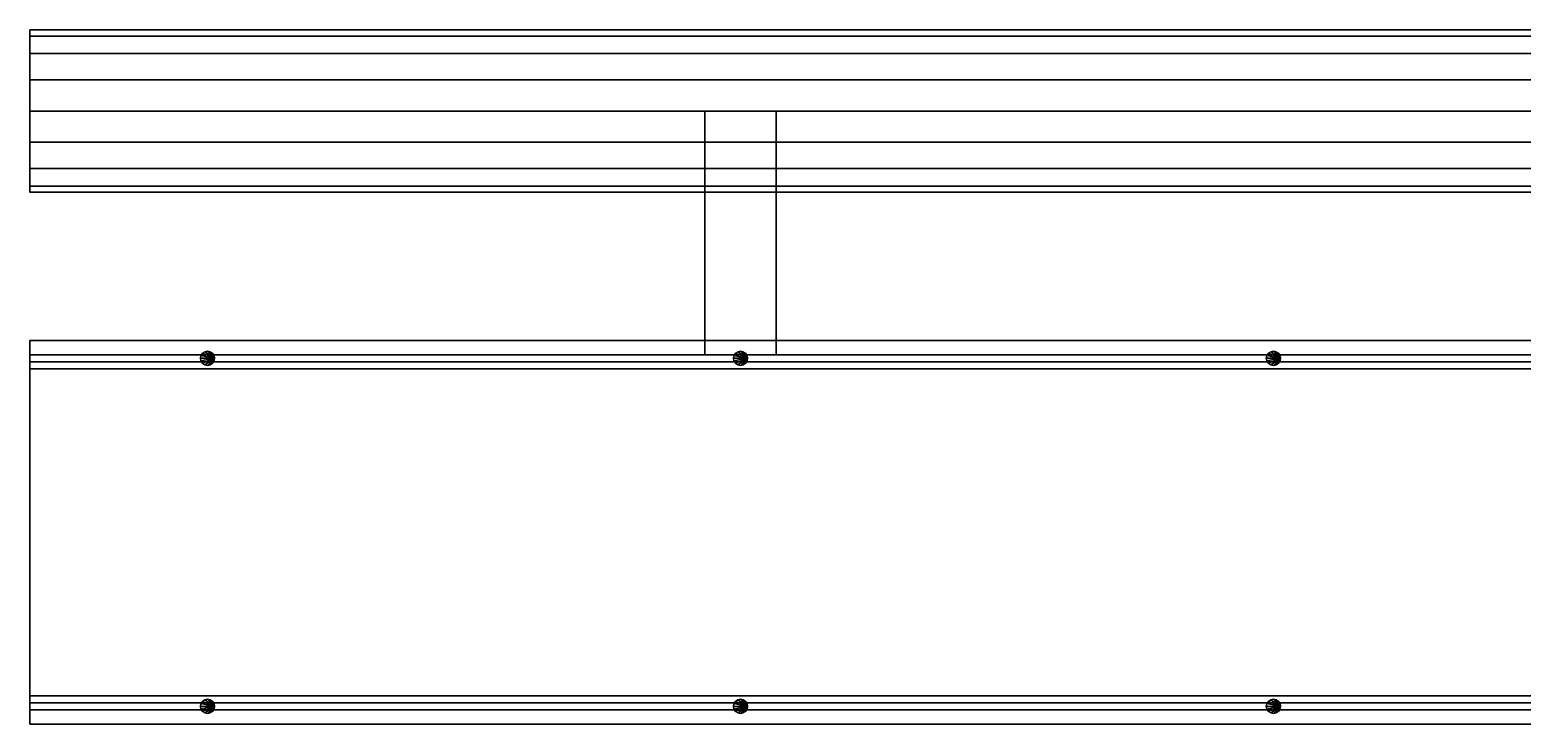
# Model space of a CAD drawing. Header units: metres. Extents: x -15 to 15, y -45.1 to 2.
# Drawn here: x -13 to -8.8, y -44.974 to -43.02 of the extents above; entities that cross this region are included whole.
import ezdxf

# ---------------------------------------------------------------- set-up
doc = ezdxf.new("R2010")
doc.units = ezdxf.units.M
for name, color, linetype in [('CELIK_KIRIS_KOLON', 9, 'CONTINUOUS'), ('KORKULUK_KAPI', 4, 'CONTINUOUS'), ('MONTAJ_BORULARI', 2, 'CONTINUOUS'), ('ZEMIN_PLATFORM', 8, 'CONTINUOUS')]:
    doc.layers.add(name, color=color, linetype=linetype)

msp = doc.modelspace()

# ---------------------------------------------------------------- linework, layer by layer
at = {"layer": 'CELIK_KIRIS_KOLON'}
for p, q in [((-10.9, -43.248, 5.5), (-11.1, -43.248, 5.5)), ((-11.1, -43.248, 5.5), (-11.1, -43.934, 5.5)), ((-10.9, -43.248, 5.7), (-11.1, -43.248, 5.7)), ((-11.1, -43.248, 5.7), (-11.1, -43.934, 5.7)), ((-11.1, -43.248, 5.5), (-11.1, -43.248, 5.7)), ((-10.9, -43.934, 5.5), (-10.9, -43.248, 5.5)), ((-10.9, -43.934, 5.7), (-10.9, -43.248, 5.7)), ((-10.9, -43.248, 5.5), (-10.9, -43.248, 5.7)), ((-11.1, -43.934, 5.5), (-10.9, -43.934, 5.5)), ((-11.1, -43.934, 5.7), (-10.9, -43.934, 5.7)), ((-11.1, -43.934, 5.5), (-11.1, -43.934, 5.7)), ((-10.9, -43.934, 5.5), (-10.9, -43.934, 5.7))]:
    msp.add_line(p, q, dxfattribs=at)
for points in [[(-11.1, -43.934, 5.5), (-10.9, -43.934, 5.5), (-10.9, -43.248, 5.5), (-11.1, -43.248, 5.5)], [(-11.1, -43.934, 5.7), (-10.9, -43.934, 5.7), (-10.9, -43.248, 5.7), (-11.1, -43.248, 5.7)], [(-11.1, -43.248, 5.5), (-10.9, -43.248, 5.5), (-10.9, -43.248, 5.7), (-11.1, -43.248, 5.7)], [(-11.1, -43.934, 5.5), (-11.1, -43.248, 5.5), (-11.1, -43.248, 5.7), (-11.1, -43.934, 5.7)], [(-10.9, -43.934, 5.5), (-10.9, -43.248, 5.5), (-10.9, -43.248, 5.7), (-10.9, -43.934, 5.7)], [(-11.1, -43.934, 5.5), (-10.9, -43.934, 5.5), (-10.9, -43.934, 5.7), (-11.1, -43.934, 5.7)]]:
    msp.add_3dface(points, dxfattribs=at)
at = {"layer": 'KORKULUK_KAPI'}
for p, q in [((-12.5141, -43.9299, 5.75), (-12.5185, -43.9363, 5.75)), ((-12.5141, -43.9299, 6.75), (-12.5185, -43.9363, 6.75)), ((-12.5077, -43.9255, 5.75), (-12.5141, -43.9299, 5.75)), ((-12.5077, -43.9255, 6.75), (-12.5141, -43.9299, 6.75)), ((-12.5, -43.924, 5.75), (-12.5077, -43.9255, 5.75)), ((-12.5, -43.924, 6.75), (-12.5077, -43.9255, 6.75)), ((-12.4923, -43.9255, 5.75), (-12.5, -43.924, 5.75)), ((-12.4923, -43.9255, 6.75), (-12.5, -43.924, 6.75)), ((-12.5, -43.924, 5.75), (-12.5, -43.924, 6.75)), ((-12.4859, -43.9299, 5.75), (-12.4923, -43.9255, 5.75)), ((-12.4859, -43.9299, 6.75), (-12.4923, -43.9255, 6.75)), ((-12.4815, -43.9363, 5.75), (-12.4859, -43.9299, 5.75)), ((-12.4815, -43.9363, 6.75), (-12.4859, -43.9299, 6.75)), ((-11.0141, -43.9299, 5.75), (-11.0185, -43.9363, 5.75)), ((-11.0141, -43.9299, 6.75), (-11.0185, -43.9363, 6.75)), ((-11.0077, -43.9255, 5.75), (-11.0141, -43.9299, 5.75)), ((-11.0077, -43.9255, 6.75), (-11.0141, -43.9299, 6.75)), ((-11, -43.924, 5.75), (-11.0077, -43.9255, 5.75)), ((-11, -43.924, 6.75), (-11.0077, -43.9255, 6.75)), ((-10.9923, -43.9255, 5.75), (-11, -43.924, 5.75)), ((-10.9923, -43.9255, 6.75), (-11, -43.924, 6.75)), ((-11, -43.924, 5.75), (-11, -43.924, 6.75)), ((-10.9859, -43.9299, 5.75), (-10.9923, -43.9255, 5.75)), ((-10.9859, -43.9299, 6.75), (-10.9923, -43.9255, 6.75)), ((-10.9815, -43.9363, 5.75), (-10.9859, -43.9299, 5.75)), ((-10.9815, -43.9363, 6.75), (-10.9859, -43.9299, 6.75)), ((-9.5141, -43.9299, 5.75), (-9.5185, -43.9363, 5.75)), ((-9.5141, -43.9299, 6.75), (-9.5185, -43.9363, 6.75)), ((-9.5077, -43.9255, 5.75), (-9.5141, -43.9299, 5.75)), ((-9.5077, -43.9255, 6.75), (-9.5141, -43.9299, 6.75)), ((-9.5, -43.924, 5.75), (-9.5077, -43.9255, 5.75)), ((-9.5, -43.924, 6.75), (-9.5077, -43.9255, 6.75)), ((-9.4923, -43.9255, 5.75), (-9.5, -43.924, 5.75)), ((-9.4923, -43.9255, 6.75), (-9.5, -43.924, 6.75)), ((-9.5, -43.924, 5.75), (-9.5, -43.924, 6.75)), ((-9.4859, -43.9299, 5.75), (-9.4923, -43.9255, 5.75)), ((-9.4859, -43.9299, 6.75), (-9.4923, -43.9255, 6.75)), ((-9.4815, -43.9363, 5.75), (-9.4859, -43.9299, 5.75)), ((-9.4815, -43.9363, 6.75), (-9.4859, -43.9299, 6.75)), ((7, -43.934, 6.73), (-13, -43.934, 6.73)), ((-13, -43.934, 6.73), (-13, -43.954, 6.73)), ((7, -43.934, 6.75), (-13, -43.934, 6.75)), ((-13, -43.934, 6.75), (-13, -43.954, 6.75)), ((-13, -43.934, 6.73), (-13, -43.934, 6.75)), ((-13, -43.954, 6.73), (7, -43.954, 6.73)), ((-13, -43.954, 6.75), (7, -43.954, 6.75)), ((-13, -43.954, 6.73), (-13, -43.954, 6.75)), ((-12.5185, -43.9363, 5.75), (-12.52, -43.944, 5.75)), ((-12.5185, -43.9363, 6.75), (-12.52, -43.944, 6.75)), ((-12.52, -43.944, 5.75), (-12.5185, -43.9517, 5.75)), ((-12.52, -43.944, 6.75), (-12.5185, -43.9517, 6.75)), ((-12.52, -43.944, 5.75), (-12.52, -43.944, 6.75)), ((-12.5185, -43.9517, 5.75), (-12.5141, -43.9581, 5.75)), ((-12.5185, -43.9517, 6.75), (-12.5141, -43.9581, 6.75)), ((-12.5141, -43.9581, 5.75), (-12.5077, -43.9625, 5.75)), ((-12.5141, -43.9581, 6.75), (-12.5077, -43.9625, 6.75)), ((-12.5077, -43.9625, 5.75), (-12.5, -43.964, 5.75)), ((-12.5077, -43.9625, 6.75), (-12.5, -43.964, 6.75)), ((-12.5, -43.964, 5.75), (-12.4923, -43.9625, 5.75)), ((-12.5, -43.964, 6.75), (-12.4923, -43.9625, 6.75)), ((-12.5, -43.964, 5.75), (-12.5, -43.964, 6.75)), ((-12.4923, -43.9625, 5.75), (-12.4859, -43.9581, 5.75)), ((-12.4923, -43.9625, 6.75), (-12.4859, -43.9581, 6.75)), ((-12.4859, -43.9581, 5.75), (-12.4815, -43.9517, 5.75)), ((-12.4859, -43.9581, 6.75), (-12.4815, -43.9517, 6.75)), ((-12.48, -43.944, 5.75), (-12.4815, -43.9363, 5.75)), ((-12.48, -43.944, 6.75), (-12.4815, -43.9363, 6.75)), ((-12.4815, -43.9517, 5.75), (-12.48, -43.944, 5.75)), ((-12.4815, -43.9517, 6.75), (-12.48, -43.944, 6.75)), ((-12.48, -43.944, 5.75), (-12.48, -43.944, 6.75)), ((-11.0185, -43.9363, 5.75), (-11.02, -43.944, 5.75)), ((-11.0185, -43.9363, 6.75), (-11.02, -43.944, 6.75)), ((-11.02, -43.944, 5.75), (-11.0185, -43.9517, 5.75)), ((-11.02, -43.944, 6.75), (-11.0185, -43.9517, 6.75)), ((-11.02, -43.944, 5.75), (-11.02, -43.944, 6.75)), ((-11.0185, -43.9517, 5.75), (-11.0141, -43.9581, 5.75)), ((-11.0185, -43.9517, 6.75), (-11.0141, -43.9581, 6.75)), ((-11.0141, -43.9581, 5.75), (-11.0077, -43.9625, 5.75)), ((-11.0141, -43.9581, 6.75), (-11.0077, -43.9625, 6.75)), ((-11.0077, -43.9625, 5.75), (-11, -43.964, 5.75)), ((-11.0077, -43.9625, 6.75), (-11, -43.964, 6.75)), ((-11, -43.964, 5.75), (-10.9923, -43.9625, 5.75)), ((-11, -43.964, 6.75), (-10.9923, -43.9625, 6.75)), ((-11, -43.964, 5.75), (-11, -43.964, 6.75)), ((-10.9923, -43.9625, 5.75), (-10.9859, -43.9581, 5.75)), ((-10.9923, -43.9625, 6.75), (-10.9859, -43.9581, 6.75)), ((-10.9859, -43.9581, 5.75), (-10.9815, -43.9517, 5.75)), ((-10.9859, -43.9581, 6.75), (-10.9815, -43.9517, 6.75)), ((-10.98, -43.944, 5.75), (-10.9815, -43.9363, 5.75)), ((-10.98, -43.944, 6.75), (-10.9815, -43.9363, 6.75)), ((-10.9815, -43.9517, 5.75), (-10.98, -43.944, 5.75)), ((-10.9815, -43.9517, 6.75), (-10.98, -43.944, 6.75)), ((-10.98, -43.944, 5.75), (-10.98, -43.944, 6.75)), ((-9.5185, -43.9363, 5.75), (-9.52, -43.944, 5.75)), ((-9.5185, -43.9363, 6.75), (-9.52, -43.944, 6.75)), ((-9.52, -43.944, 5.75), (-9.5185, -43.9517, 5.75)), ((-9.52, -43.944, 6.75), (-9.5185, -43.9517, 6.75)), ((-9.52, -43.944, 5.75), (-9.52, -43.944, 6.75)), ((-9.5185, -43.9517, 5.75), (-9.5141, -43.9581, 5.75)), ((-9.5185, -43.9517, 6.75), (-9.5141, -43.9581, 6.75)), ((-9.5141, -43.9581, 5.75), (-9.5077, -43.9625, 5.75)), ((-9.5141, -43.9581, 6.75), (-9.5077, -43.9625, 6.75)), ((-9.5077, -43.9625, 5.75), (-9.5, -43.964, 5.75)), ((-9.5077, -43.9625, 6.75), (-9.5, -43.964, 6.75)), ((-9.5, -43.964, 5.75), (-9.4923, -43.9625, 5.75)), ((-9.5, -43.964, 6.75), (-9.4923, -43.9625, 6.75)), ((-9.5, -43.964, 5.75), (-9.5, -43.964, 6.75)), ((-9.4923, -43.9625, 5.75), (-9.4859, -43.9581, 5.75)), ((-9.4923, -43.9625, 6.75), (-9.4859, -43.9581, 6.75)), ((-9.4859, -43.9581, 5.75), (-9.4815, -43.9517, 5.75)), ((-9.4859, -43.9581, 6.75), (-9.4815, -43.9517, 6.75)), ((-9.48, -43.944, 5.75), (-9.4815, -43.9363, 5.75)), ((-9.48, -43.944, 6.75), (-9.4815, -43.9363, 6.75)), ((-9.4815, -43.9517, 5.75), (-9.48, -43.944, 5.75)), ((-9.4815, -43.9517, 6.75), (-9.48, -43.944, 6.75)), ((-9.48, -43.944, 5.75), (-9.48, -43.944, 6.75)), ((7, -44.914, 6.73), (-13, -44.914, 6.73)), ((-13, -44.914, 6.73), (-13, -44.934, 6.73)), ((7, -44.914, 6.75), (-13, -44.914, 6.75)), ((-13, -44.914, 6.75), (-13, -44.934, 6.75)), ((-13, -44.914, 6.73), (-13, -44.914, 6.75)), ((-13, -44.934, 6.73), (7, -44.934, 6.73)), ((-13, -44.934, 6.75), (7, -44.934, 6.75)), ((-13, -44.934, 6.73), (-13, -44.934, 6.75)), ((-12.5185, -44.9163, 5.75), (-12.52, -44.924, 5.75)), ((-12.5185, -44.9163, 6.75), (-12.52, -44.924, 6.75)), ((-12.52, -44.924, 5.75), (-12.5185, -44.9317, 5.75)), ((-12.52, -44.924, 6.75), (-12.5185, -44.9317, 6.75)), ((-12.52, -44.924, 5.75), (-12.52, -44.924, 6.75)), ((-12.5141, -44.9099, 5.75), (-12.5185, -44.9163, 5.75)), ((-12.5141, -44.9099, 6.75), (-12.5185, -44.9163, 6.75)), ((-12.5185, -44.9317, 5.75), (-12.5141, -44.9381, 5.75)), ((-12.5185, -44.9317, 6.75), (-12.5141, -44.9381, 6.75)), ((-12.5077, -44.9055, 5.75), (-12.5141, -44.9099, 5.75)), ((-12.5077, -44.9055, 6.75), (-12.5141, -44.9099, 6.75)), ((-12.5141, -44.9381, 5.75), (-12.5077, -44.9425, 5.75)), ((-12.5141, -44.9381, 6.75), (-12.5077, -44.9425, 6.75)), ((-12.5, -44.904, 5.75), (-12.5077, -44.9055, 5.75)), ((-12.5, -44.904, 6.75), (-12.5077, -44.9055, 6.75)), ((-12.4923, -44.9055, 5.75), (-12.5, -44.904, 5.75)), ((-12.4923, -44.9055, 6.75), (-12.5, -44.904, 6.75)), ((-12.5, -44.904, 5.75), (-12.5, -44.904, 6.75)), ((-12.4859, -44.9099, 5.75), (-12.4923, -44.9055, 5.75)), ((-12.4859, -44.9099, 6.75), (-12.4923, -44.9055, 6.75)), ((-12.4923, -44.9425, 5.75), (-12.4859, -44.9381, 5.75)), ((-12.4923, -44.9425, 6.75), (-12.4859, -44.9381, 6.75)), ((-12.4815, -44.9163, 5.75), (-12.4859, -44.9099, 5.75)), ((-12.4815, -44.9163, 6.75), (-12.4859, -44.9099, 6.75)), ((-12.4859, -44.9381, 5.75), (-12.4815, -44.9317, 5.75)), ((-12.4859, -44.9381, 6.75), (-12.4815, -44.9317, 6.75)), ((-12.48, -44.924, 5.75), (-12.4815, -44.9163, 5.75)), ((-12.48, -44.924, 6.75), (-12.4815, -44.9163, 6.75)), ((-12.4815, -44.9317, 5.75), (-12.48, -44.924, 5.75)), ((-12.4815, -44.9317, 6.75), (-12.48, -44.924, 6.75)), ((-12.48, -44.924, 5.75), (-12.48, -44.924, 6.75)), ((-11.0185, -44.9163, 5.75), (-11.02, -44.924, 5.75)), ((-11.0185, -44.9163, 6.75), (-11.02, -44.924, 6.75)), ((-11.02, -44.924, 5.75), (-11.0185, -44.9317, 5.75)), ((-11.02, -44.924, 6.75), (-11.0185, -44.9317, 6.75)), ((-11.02, -44.924, 5.75), (-11.02, -44.924, 6.75)), ((-11.0141, -44.9099, 5.75), (-11.0185, -44.9163, 5.75)), ((-11.0141, -44.9099, 6.75), (-11.0185, -44.9163, 6.75)), ((-11.0185, -44.9317, 5.75), (-11.0141, -44.9381, 5.75)), ((-11.0185, -44.9317, 6.75), (-11.0141, -44.9381, 6.75)), ((-11.0077, -44.9055, 5.75), (-11.0141, -44.9099, 5.75)), ((-11.0077, -44.9055, 6.75), (-11.0141, -44.9099, 6.75)), ((-11.0141, -44.9381, 5.75), (-11.0077, -44.9425, 5.75)), ((-11.0141, -44.9381, 6.75), (-11.0077, -44.9425, 6.75)), ((-11, -44.904, 5.75), (-11.0077, -44.9055, 5.75)), ((-11, -44.904, 6.75), (-11.0077, -44.9055, 6.75)), ((-10.9923, -44.9055, 5.75), (-11, -44.904, 5.75)), ((-10.9923, -44.9055, 6.75), (-11, -44.904, 6.75)), ((-11, -44.904, 5.75), (-11, -44.904, 6.75)), ((-10.9859, -44.9099, 5.75), (-10.9923, -44.9055, 5.75)), ((-10.9859, -44.9099, 6.75), (-10.9923, -44.9055, 6.75)), ((-10.9923, -44.9425, 5.75), (-10.9859, -44.9381, 5.75)), ((-10.9923, -44.9425, 6.75), (-10.9859, -44.9381, 6.75)), ((-10.9815, -44.9163, 5.75), (-10.9859, -44.9099, 5.75)), ((-10.9815, -44.9163, 6.75), (-10.9859, -44.9099, 6.75)), ((-10.9859, -44.9381, 5.75), (-10.9815, -44.9317, 5.75)), ((-10.9859, -44.9381, 6.75), (-10.9815, -44.9317, 6.75)), ((-10.98, -44.924, 5.75), (-10.9815, -44.9163, 5.75)), ((-10.98, -44.924, 6.75), (-10.9815, -44.9163, 6.75)), ((-10.9815, -44.9317, 5.75), (-10.98, -44.924, 5.75)), ((-10.9815, -44.9317, 6.75), (-10.98, -44.924, 6.75)), ((-10.98, -44.924, 5.75), (-10.98, -44.924, 6.75)), ((-9.5185, -44.9163, 5.75), (-9.52, -44.924, 5.75)), ((-9.5185, -44.9163, 6.75), (-9.52, -44.924, 6.75)), ((-9.52, -44.924, 5.75), (-9.5185, -44.9317, 5.75)), ((-9.52, -44.924, 6.75), (-9.5185, -44.9317, 6.75)), ((-9.52, -44.924, 5.75), (-9.52, -44.924, 6.75)), ((-9.5141, -44.9099, 5.75), (-9.5185, -44.9163, 5.75)), ((-9.5141, -44.9099, 6.75), (-9.5185, -44.9163, 6.75)), ((-9.5185, -44.9317, 5.75), (-9.5141, -44.9381, 5.75)), ((-9.5185, -44.9317, 6.75), (-9.5141, -44.9381, 6.75)), ((-9.5077, -44.9055, 5.75), (-9.5141, -44.9099, 5.75)), ((-9.5077, -44.9055, 6.75), (-9.5141, -44.9099, 6.75)), ((-9.5141, -44.9381, 5.75), (-9.5077, -44.9425, 5.75)), ((-9.5141, -44.9381, 6.75), (-9.5077, -44.9425, 6.75)), ((-9.5, -44.904, 5.75), (-9.5077, -44.9055, 5.75)), ((-9.5, -44.904, 6.75), (-9.5077, -44.9055, 6.75)), ((-9.4923, -44.9055, 5.75), (-9.5, -44.904, 5.75)), ((-9.4923, -44.9055, 6.75), (-9.5, -44.904, 6.75)), ((-9.5, -44.904, 5.75), (-9.5, -44.904, 6.75)), ((-9.4859, -44.9099, 5.75), (-9.4923, -44.9055, 5.75)), ((-9.4859, -44.9099, 6.75), (-9.4923, -44.9055, 6.75)), ((-9.4923, -44.9425, 5.75), (-9.4859, -44.9381, 5.75)), ((-9.4923, -44.9425, 6.75), (-9.4859, -44.9381, 6.75)), ((-9.4815, -44.9163, 5.75), (-9.4859, -44.9099, 5.75)), ((-9.4815, -44.9163, 6.75), (-9.4859, -44.9099, 6.75)), ((-9.4859, -44.9381, 5.75), (-9.4815, -44.9317, 5.75)), ((-9.4859, -44.9381, 6.75), (-9.4815, -44.9317, 6.75)), ((-9.48, -44.924, 5.75), (-9.4815, -44.9163, 5.75)), ((-9.48, -44.924, 6.75), (-9.4815, -44.9163, 6.75)), ((-9.4815, -44.9317, 5.75), (-9.48, -44.924, 5.75)), ((-9.4815, -44.9317, 6.75), (-9.48, -44.924, 6.75)), ((-9.48, -44.924, 5.75), (-9.48, -44.924, 6.75)), ((-12.5077, -44.9425, 5.75), (-12.5, -44.944, 5.75)), ((-12.5077, -44.9425, 6.75), (-12.5, -44.944, 6.75)), ((-12.5, -44.944, 5.75), (-12.4923, -44.9425, 5.75)), ((-12.5, -44.944, 6.75), (-12.4923, -44.9425, 6.75)), ((-12.5, -44.944, 5.75), (-12.5, -44.944, 6.75)), ((-11.0077, -44.9425, 5.75), (-11, -44.944, 5.75)), ((-11.0077, -44.9425, 6.75), (-11, -44.944, 6.75)), ((-11, -44.944, 5.75), (-10.9923, -44.9425, 5.75)), ((-11, -44.944, 6.75), (-10.9923, -44.9425, 6.75)), ((-11, -44.944, 5.75), (-11, -44.944, 6.75)), ((-9.5077, -44.9425, 5.75), (-9.5, -44.944, 5.75)), ((-9.5077, -44.9425, 6.75), (-9.5, -44.944, 6.75)), ((-9.5, -44.944, 5.75), (-9.4923, -44.9425, 5.75)), ((-9.5, -44.944, 6.75), (-9.4923, -44.9425, 6.75)), ((-9.5, -44.944, 5.75), (-9.5, -44.944, 6.75))]:
    msp.add_line(p, q, dxfattribs=at)
for points in [[(-12.5141, -43.9299, 5.75), (-12.5185, -43.9363, 5.75), (-12.5185, -43.9363, 6.75), (-12.5141, -43.9299, 6.75)], [(-12.48, -43.944, 5.75), (-12.5141, -43.9299, 5.75), (-12.5185, -43.9363, 5.75)], [(-12.48, -43.944, 6.75), (-12.5141, -43.9299, 6.75), (-12.5185, -43.9363, 6.75)], [(-12.5077, -43.9255, 5.75), (-12.5141, -43.9299, 5.75), (-12.5141, -43.9299, 6.75), (-12.5077, -43.9255, 6.75)], [(-12.48, -43.944, 5.75), (-12.5077, -43.9255, 5.75), (-12.5141, -43.9299, 5.75)], [(-12.48, -43.944, 6.75), (-12.5077, -43.9255, 6.75), (-12.5141, -43.9299, 6.75)], [(-12.5, -43.924, 5.75), (-12.5077, -43.9255, 5.75), (-12.5077, -43.9255, 6.75), (-12.5, -43.924, 6.75)], [(-12.48, -43.944, 5.75), (-12.5, -43.924, 5.75), (-12.5077, -43.9255, 5.75)], [(-12.48, -43.944, 6.75), (-12.5, -43.924, 6.75), (-12.5077, -43.9255, 6.75)], [(-12.4923, -43.9255, 5.75), (-12.5, -43.924, 5.75), (-12.5, -43.924, 6.75), (-12.4923, -43.9255, 6.75)], [(-12.48, -43.944, 5.75), (-12.4923, -43.9255, 5.75), (-12.5, -43.924, 5.75)], [(-12.48, -43.944, 6.75), (-12.4923, -43.9255, 6.75), (-12.5, -43.924, 6.75)], [(-12.4859, -43.9299, 5.75), (-12.4923, -43.9255, 5.75), (-12.4923, -43.9255, 6.75), (-12.4859, -43.9299, 6.75)], [(-12.48, -43.944, 5.75), (-12.4859, -43.9299, 5.75), (-12.4923, -43.9255, 5.75)], [(-12.48, -43.944, 6.75), (-12.4859, -43.9299, 6.75), (-12.4923, -43.9255, 6.75)], [(-12.4815, -43.9363, 5.75), (-12.4859, -43.9299, 5.75), (-12.4859, -43.9299, 6.75), (-12.4815, -43.9363, 6.75)], [(-12.48, -43.944, 5.75), (-12.4815, -43.9363, 5.75), (-12.4859, -43.9299, 5.75)], [(-12.48, -43.944, 6.75), (-12.4815, -43.9363, 6.75), (-12.4859, -43.9299, 6.75)], [(-11.0141, -43.9299, 5.75), (-11.0185, -43.9363, 5.75), (-11.0185, -43.9363, 6.75), (-11.0141, -43.9299, 6.75)], [(-10.98, -43.944, 5.75), (-11.0141, -43.9299, 5.75), (-11.0185, -43.9363, 5.75)], [(-10.98, -43.944, 6.75), (-11.0141, -43.9299, 6.75), (-11.0185, -43.9363, 6.75)], [(-11.0077, -43.9255, 5.75), (-11.0141, -43.9299, 5.75), (-11.0141, -43.9299, 6.75), (-11.0077, -43.9255, 6.75)], [(-10.98, -43.944, 5.75), (-11.0077, -43.9255, 5.75), (-11.0141, -43.9299, 5.75)], [(-10.98, -43.944, 6.75), (-11.0077, -43.9255, 6.75), (-11.0141, -43.9299, 6.75)], [(-11, -43.924, 5.75), (-11.0077, -43.9255, 5.75), (-11.0077, -43.9255, 6.75), (-11, -43.924, 6.75)], [(-10.98, -43.944, 5.75), (-11, -43.924, 5.75), (-11.0077, -43.9255, 5.75)], [(-10.98, -43.944, 6.75), (-11, -43.924, 6.75), (-11.0077, -43.9255, 6.75)], [(-10.9923, -43.9255, 5.75), (-11, -43.924, 5.75), (-11, -43.924, 6.75), (-10.9923, -43.9255, 6.75)], [(-10.98, -43.944, 5.75), (-10.9923, -43.9255, 5.75), (-11, -43.924, 5.75)], [(-10.98, -43.944, 6.75), (-10.9923, -43.9255, 6.75), (-11, -43.924, 6.75)], [(-10.9859, -43.9299, 5.75), (-10.9923, -43.9255, 5.75), (-10.9923, -43.9255, 6.75), (-10.9859, -43.9299, 6.75)], [(-10.98, -43.944, 5.75), (-10.9859, -43.9299, 5.75), (-10.9923, -43.9255, 5.75)], [(-10.98, -43.944, 6.75), (-10.9859, -43.9299, 6.75), (-10.9923, -43.9255, 6.75)], [(-10.9815, -43.9363, 5.75), (-10.9859, -43.9299, 5.75), (-10.9859, -43.9299, 6.75), (-10.9815, -43.9363, 6.75)], [(-10.98, -43.944, 5.75), (-10.9815, -43.9363, 5.75), (-10.9859, -43.9299, 5.75)], [(-10.98, -43.944, 6.75), (-10.9815, -43.9363, 6.75), (-10.9859, -43.9299, 6.75)], [(-9.5141, -43.9299, 5.75), (-9.5185, -43.9363, 5.75), (-9.5185, -43.9363, 6.75), (-9.5141, -43.9299, 6.75)], [(-9.48, -43.944, 5.75), (-9.5141, -43.9299, 5.75), (-9.5185, -43.9363, 5.75)], [(-9.48, -43.944, 6.75), (-9.5141, -43.9299, 6.75), (-9.5185, -43.9363, 6.75)], [(-9.5077, -43.9255, 5.75), (-9.5141, -43.9299, 5.75), (-9.5141, -43.9299, 6.75), (-9.5077, -43.9255, 6.75)], [(-9.48, -43.944, 5.75), (-9.5077, -43.9255, 5.75), (-9.5141, -43.9299, 5.75)], [(-9.48, -43.944, 6.75), (-9.5077, -43.9255, 6.75), (-9.5141, -43.9299, 6.75)], [(-9.5, -43.924, 5.75), (-9.5077, -43.9255, 5.75), (-9.5077, -43.9255, 6.75), (-9.5, -43.924, 6.75)], [(-9.48, -43.944, 5.75), (-9.5, -43.924, 5.75), (-9.5077, -43.9255, 5.75)], [(-9.48, -43.944, 6.75), (-9.5, -43.924, 6.75), (-9.5077, -43.9255, 6.75)], [(-9.4923, -43.9255, 5.75), (-9.5, -43.924, 5.75), (-9.5, -43.924, 6.75), (-9.4923, -43.9255, 6.75)], [(-9.48, -43.944, 5.75), (-9.4923, -43.9255, 5.75), (-9.5, -43.924, 5.75)], [(-9.48, -43.944, 6.75), (-9.4923, -43.9255, 6.75), (-9.5, -43.924, 6.75)], [(-9.4859, -43.9299, 5.75), (-9.4923, -43.9255, 5.75), (-9.4923, -43.9255, 6.75), (-9.4859, -43.9299, 6.75)], [(-9.48, -43.944, 5.75), (-9.4859, -43.9299, 5.75), (-9.4923, -43.9255, 5.75)], [(-9.48, -43.944, 6.75), (-9.4859, -43.9299, 6.75), (-9.4923, -43.9255, 6.75)], [(-9.4815, -43.9363, 5.75), (-9.4859, -43.9299, 5.75), (-9.4859, -43.9299, 6.75), (-9.4815, -43.9363, 6.75)], [(-9.48, -43.944, 5.75), (-9.4815, -43.9363, 5.75), (-9.4859, -43.9299, 5.75)], [(-9.48, -43.944, 6.75), (-9.4815, -43.9363, 6.75), (-9.4859, -43.9299, 6.75)], [(-13, -43.954, 6.73), (7, -43.954, 6.73), (7, -43.934, 6.73), (-13, -43.934, 6.73)], [(-13, -43.954, 6.75), (7, -43.954, 6.75), (7, -43.934, 6.75), (-13, -43.934, 6.75)], [(-13, -43.934, 6.73), (7, -43.934, 6.73), (7, -43.934, 6.75), (-13, -43.934, 6.75)], [(-13, -43.954, 6.73), (-13, -43.934, 6.73), (-13, -43.934, 6.75), (-13, -43.954, 6.75)], [(-13, -43.954, 6.73), (7, -43.954, 6.73), (7, -43.954, 6.75), (-13, -43.954, 6.75)], [(-12.5185, -43.9363, 5.75), (-12.52, -43.944, 5.75), (-12.52, -43.944, 6.75), (-12.5185, -43.9363, 6.75)], [(-12.48, -43.944, 5.75), (-12.5185, -43.9363, 5.75), (-12.52, -43.944, 5.75)], [(-12.48, -43.944, 6.75), (-12.5185, -43.9363, 6.75), (-12.52, -43.944, 6.75)], [(-12.52, -43.944, 5.75), (-12.5185, -43.9517, 5.75), (-12.5185, -43.9517, 6.75), (-12.52, -43.944, 6.75)], [(-12.48, -43.944, 5.75), (-12.52, -43.944, 5.75), (-12.5185, -43.9517, 5.75)], [(-12.48, -43.944, 6.75), (-12.52, -43.944, 6.75), (-12.5185, -43.9517, 6.75)], [(-12.48, -43.944, 5.75), (-12.5185, -43.9517, 5.75), (-12.5141, -43.9581, 5.75)], [(-12.48, -43.944, 6.75), (-12.5185, -43.9517, 6.75), (-12.5141, -43.9581, 6.75)], [(-12.5185, -43.9517, 5.75), (-12.5141, -43.9581, 5.75), (-12.5141, -43.9581, 6.75), (-12.5185, -43.9517, 6.75)], [(-12.48, -43.944, 5.75), (-12.5141, -43.9581, 5.75), (-12.5077, -43.9625, 5.75)], [(-12.48, -43.944, 6.75), (-12.5141, -43.9581, 6.75), (-12.5077, -43.9625, 6.75)], [(-12.5141, -43.9581, 5.75), (-12.5077, -43.9625, 5.75), (-12.5077, -43.9625, 6.75), (-12.5141, -43.9581, 6.75)], [(-12.48, -43.944, 5.75), (-12.5077, -43.9625, 5.75), (-12.5, -43.964, 5.75)], [(-12.48, -43.944, 6.75), (-12.5077, -43.9625, 6.75), (-12.5, -43.964, 6.75)], [(-12.5077, -43.9625, 5.75), (-12.5, -43.964, 5.75), (-12.5, -43.964, 6.75), (-12.5077, -43.9625, 6.75)], [(-12.48, -43.944, 5.75), (-12.5, -43.964, 5.75), (-12.4923, -43.9625, 5.75)], [(-12.48, -43.944, 6.75), (-12.5, -43.964, 6.75), (-12.4923, -43.9625, 6.75)], [(-12.5, -43.964, 5.75), (-12.4923, -43.9625, 5.75), (-12.4923, -43.9625, 6.75), (-12.5, -43.964, 6.75)], [(-12.48, -43.944, 5.75), (-12.4923, -43.9625, 5.75), (-12.4859, -43.9581, 5.75)], [(-12.48, -43.944, 6.75), (-12.4923, -43.9625, 6.75), (-12.4859, -43.9581, 6.75)], [(-12.4923, -43.9625, 5.75), (-12.4859, -43.9581, 5.75), (-12.4859, -43.9581, 6.75), (-12.4923, -43.9625, 6.75)], [(-12.48, -43.944, 5.75), (-12.4859, -43.9581, 5.75), (-12.4815, -43.9517, 5.75)], [(-12.48, -43.944, 6.75), (-12.4859, -43.9581, 6.75), (-12.4815, -43.9517, 6.75)], [(-12.4859, -43.9581, 5.75), (-12.4815, -43.9517, 5.75), (-12.4815, -43.9517, 6.75), (-12.4859, -43.9581, 6.75)], [(-12.48, -43.944, 5.75), (-12.4815, -43.9363, 5.75), (-12.4815, -43.9363, 6.75), (-12.48, -43.944, 6.75)], [(-12.4815, -43.9517, 5.75), (-12.48, -43.944, 5.75), (-12.48, -43.944, 6.75), (-12.4815, -43.9517, 6.75)], [(-11.0185, -43.9363, 5.75), (-11.02, -43.944, 5.75), (-11.02, -43.944, 6.75), (-11.0185, -43.9363, 6.75)], [(-10.98, -43.944, 5.75), (-11.0185, -43.9363, 5.75), (-11.02, -43.944, 5.75)], [(-10.98, -43.944, 6.75), (-11.0185, -43.9363, 6.75), (-11.02, -43.944, 6.75)], [(-11.02, -43.944, 5.75), (-11.0185, -43.9517, 5.75), (-11.0185, -43.9517, 6.75), (-11.02, -43.944, 6.75)], [(-10.98, -43.944, 5.75), (-11.02, -43.944, 5.75), (-11.0185, -43.9517, 5.75)], [(-10.98, -43.944, 6.75), (-11.02, -43.944, 6.75), (-11.0185, -43.9517, 6.75)], [(-10.98, -43.944, 5.75), (-11.0185, -43.9517, 5.75), (-11.0141, -43.9581, 5.75)], [(-10.98, -43.944, 6.75), (-11.0185, -43.9517, 6.75), (-11.0141, -43.9581, 6.75)], [(-11.0185, -43.9517, 5.75), (-11.0141, -43.9581, 5.75), (-11.0141, -43.9581, 6.75), (-11.0185, -43.9517, 6.75)], [(-10.98, -43.944, 5.75), (-11.0141, -43.9581, 5.75), (-11.0077, -43.9625, 5.75)], [(-10.98, -43.944, 6.75), (-11.0141, -43.9581, 6.75), (-11.0077, -43.9625, 6.75)], [(-11.0141, -43.9581, 5.75), (-11.0077, -43.9625, 5.75), (-11.0077, -43.9625, 6.75), (-11.0141, -43.9581, 6.75)], [(-10.98, -43.944, 5.75), (-11.0077, -43.9625, 5.75), (-11, -43.964, 5.75)], [(-10.98, -43.944, 6.75), (-11.0077, -43.9625, 6.75), (-11, -43.964, 6.75)], [(-11.0077, -43.9625, 5.75), (-11, -43.964, 5.75), (-11, -43.964, 6.75), (-11.0077, -43.9625, 6.75)], [(-10.98, -43.944, 5.75), (-11, -43.964, 5.75), (-10.9923, -43.9625, 5.75)], [(-10.98, -43.944, 6.75), (-11, -43.964, 6.75), (-10.9923, -43.9625, 6.75)], [(-11, -43.964, 5.75), (-10.9923, -43.9625, 5.75), (-10.9923, -43.9625, 6.75), (-11, -43.964, 6.75)], [(-10.98, -43.944, 5.75), (-10.9923, -43.9625, 5.75), (-10.9859, -43.9581, 5.75)], [(-10.98, -43.944, 6.75), (-10.9923, -43.9625, 6.75), (-10.9859, -43.9581, 6.75)], [(-10.9923, -43.9625, 5.75), (-10.9859, -43.9581, 5.75), (-10.9859, -43.9581, 6.75), (-10.9923, -43.9625, 6.75)], [(-10.98, -43.944, 5.75), (-10.9859, -43.9581, 5.75), (-10.9815, -43.9517, 5.75)], [(-10.98, -43.944, 6.75), (-10.9859, -43.9581, 6.75), (-10.9815, -43.9517, 6.75)], [(-10.9859, -43.9581, 5.75), (-10.9815, -43.9517, 5.75), (-10.9815, -43.9517, 6.75), (-10.9859, -43.9581, 6.75)], [(-10.98, -43.944, 5.75), (-10.9815, -43.9363, 5.75), (-10.9815, -43.9363, 6.75), (-10.98, -43.944, 6.75)], [(-10.9815, -43.9517, 5.75), (-10.98, -43.944, 5.75), (-10.98, -43.944, 6.75), (-10.9815, -43.9517, 6.75)], [(-9.5185, -43.9363, 5.75), (-9.52, -43.944, 5.75), (-9.52, -43.944, 6.75), (-9.5185, -43.9363, 6.75)], [(-9.48, -43.944, 5.75), (-9.5185, -43.9363, 5.75), (-9.52, -43.944, 5.75)], [(-9.48, -43.944, 6.75), (-9.5185, -43.9363, 6.75), (-9.52, -43.944, 6.75)], [(-9.52, -43.944, 5.75), (-9.5185, -43.9517, 5.75), (-9.5185, -43.9517, 6.75), (-9.52, -43.944, 6.75)], [(-9.48, -43.944, 5.75), (-9.52, -43.944, 5.75), (-9.5185, -43.9517, 5.75)], [(-9.48, -43.944, 6.75), (-9.52, -43.944, 6.75), (-9.5185, -43.9517, 6.75)], [(-9.48, -43.944, 5.75), (-9.5185, -43.9517, 5.75), (-9.5141, -43.9581, 5.75)], [(-9.48, -43.944, 6.75), (-9.5185, -43.9517, 6.75), (-9.5141, -43.9581, 6.75)], [(-9.5185, -43.9517, 5.75), (-9.5141, -43.9581, 5.75), (-9.5141, -43.9581, 6.75), (-9.5185, -43.9517, 6.75)], [(-9.48, -43.944, 5.75), (-9.5141, -43.9581, 5.75), (-9.5077, -43.9625, 5.75)], [(-9.48, -43.944, 6.75), (-9.5141, -43.9581, 6.75), (-9.5077, -43.9625, 6.75)], [(-9.5141, -43.9581, 5.75), (-9.5077, -43.9625, 5.75), (-9.5077, -43.9625, 6.75), (-9.5141, -43.9581, 6.75)], [(-9.48, -43.944, 5.75), (-9.5077, -43.9625, 5.75), (-9.5, -43.964, 5.75)], [(-9.48, -43.944, 6.75), (-9.5077, -43.9625, 6.75), (-9.5, -43.964, 6.75)], [(-9.5077, -43.9625, 5.75), (-9.5, -43.964, 5.75), (-9.5, -43.964, 6.75), (-9.5077, -43.9625, 6.75)], [(-9.48, -43.944, 5.75), (-9.5, -43.964, 5.75), (-9.4923, -43.9625, 5.75)], [(-9.48, -43.944, 6.75), (-9.5, -43.964, 6.75), (-9.4923, -43.9625, 6.75)], [(-9.5, -43.964, 5.75), (-9.4923, -43.9625, 5.75), (-9.4923, -43.9625, 6.75), (-9.5, -43.964, 6.75)], [(-9.48, -43.944, 5.75), (-9.4923, -43.9625, 5.75), (-9.4859, -43.9581, 5.75)], [(-9.48, -43.944, 6.75), (-9.4923, -43.9625, 6.75), (-9.4859, -43.9581, 6.75)], [(-9.4923, -43.9625, 5.75), (-9.4859, -43.9581, 5.75), (-9.4859, -43.9581, 6.75), (-9.4923, -43.9625, 6.75)], [(-9.48, -43.944, 5.75), (-9.4859, -43.9581, 5.75), (-9.4815, -43.9517, 5.75)], [(-9.48, -43.944, 6.75), (-9.4859, -43.9581, 6.75), (-9.4815, -43.9517, 6.75)], [(-9.4859, -43.9581, 5.75), (-9.4815, -43.9517, 5.75), (-9.4815, -43.9517, 6.75), (-9.4859, -43.9581, 6.75)], [(-9.48, -43.944, 5.75), (-9.4815, -43.9363, 5.75), (-9.4815, -43.9363, 6.75), (-9.48, -43.944, 6.75)], [(-9.4815, -43.9517, 5.75), (-9.48, -43.944, 5.75), (-9.48, -43.944, 6.75), (-9.4815, -43.9517, 6.75)], [(-13, -44.934, 6.73), (7, -44.934, 6.73), (7, -44.914, 6.73), (-13, -44.914, 6.73)], [(-13, -44.934, 6.75), (7, -44.934, 6.75), (7, -44.914, 6.75), (-13, -44.914, 6.75)], [(-13, -44.914, 6.73), (7, -44.914, 6.73), (7, -44.914, 6.75), (-13, -44.914, 6.75)], [(-13, -44.934, 6.73), (-13, -44.914, 6.73), (-13, -44.914, 6.75), (-13, -44.934, 6.75)], [(-13, -44.934, 6.73), (7, -44.934, 6.73), (7, -44.934, 6.75), (-13, -44.934, 6.75)], [(-12.5185, -44.9163, 5.75), (-12.52, -44.924, 5.75), (-12.52, -44.924, 6.75), (-12.5185, -44.9163, 6.75)], [(-12.48, -44.924, 5.75), (-12.5185, -44.9163, 5.75), (-12.52, -44.924, 5.75)], [(-12.48, -44.924, 6.75), (-12.5185, -44.9163, 6.75), (-12.52, -44.924, 6.75)], [(-12.52, -44.924, 5.75), (-12.5185, -44.9317, 5.75), (-12.5185, -44.9317, 6.75), (-12.52, -44.924, 6.75)], [(-12.48, -44.924, 5.75), (-12.52, -44.924, 5.75), (-12.5185, -44.9317, 5.75)], [(-12.48, -44.924, 6.75), (-12.52, -44.924, 6.75), (-12.5185, -44.9317, 6.75)], [(-12.5141, -44.9099, 5.75), (-12.5185, -44.9163, 5.75), (-12.5185, -44.9163, 6.75), (-12.5141, -44.9099, 6.75)], [(-12.48, -44.924, 5.75), (-12.5141, -44.9099, 5.75), (-12.5185, -44.9163, 5.75)], [(-12.48, -44.924, 6.75), (-12.5141, -44.9099, 6.75), (-12.5185, -44.9163, 6.75)], [(-12.48, -44.924, 5.75), (-12.5185, -44.9317, 5.75), (-12.5141, -44.9381, 5.75)], [(-12.48, -44.924, 6.75), (-12.5185, -44.9317, 6.75), (-12.5141, -44.9381, 6.75)], [(-12.5185, -44.9317, 5.75), (-12.5141, -44.9381, 5.75), (-12.5141, -44.9381, 6.75), (-12.5185, -44.9317, 6.75)], [(-12.5077, -44.9055, 5.75), (-12.5141, -44.9099, 5.75), (-12.5141, -44.9099, 6.75), (-12.5077, -44.9055, 6.75)], [(-12.48, -44.924, 5.75), (-12.5077, -44.9055, 5.75), (-12.5141, -44.9099, 5.75)], [(-12.48, -44.924, 6.75), (-12.5077, -44.9055, 6.75), (-12.5141, -44.9099, 6.75)], [(-12.48, -44.924, 5.75), (-12.5141, -44.9381, 5.75), (-12.5077, -44.9425, 5.75)], [(-12.48, -44.924, 6.75), (-12.5141, -44.9381, 6.75), (-12.5077, -44.9425, 6.75)], [(-12.5141, -44.9381, 5.75), (-12.5077, -44.9425, 5.75), (-12.5077, -44.9425, 6.75), (-12.5141, -44.9381, 6.75)], [(-12.5, -44.904, 5.75), (-12.5077, -44.9055, 5.75), (-12.5077, -44.9055, 6.75), (-12.5, -44.904, 6.75)], [(-12.48, -44.924, 5.75), (-12.5, -44.904, 5.75), (-12.5077, -44.9055, 5.75)], [(-12.48, -44.924, 6.75), (-12.5, -44.904, 6.75), (-12.5077, -44.9055, 6.75)], [(-12.48, -44.924, 5.75), (-12.5077, -44.9425, 5.75), (-12.5, -44.944, 5.75)], [(-12.48, -44.924, 6.75), (-12.5077, -44.9425, 6.75), (-12.5, -44.944, 6.75)], [(-12.4923, -44.9055, 5.75), (-12.5, -44.904, 5.75), (-12.5, -44.904, 6.75), (-12.4923, -44.9055, 6.75)], [(-12.48, -44.924, 5.75), (-12.4923, -44.9055, 5.75), (-12.5, -44.904, 5.75)], [(-12.48, -44.924, 6.75), (-12.4923, -44.9055, 6.75), (-12.5, -44.904, 6.75)], [(-12.48, -44.924, 5.75), (-12.5, -44.944, 5.75), (-12.4923, -44.9425, 5.75)], [(-12.48, -44.924, 6.75), (-12.5, -44.944, 6.75), (-12.4923, -44.9425, 6.75)], [(-12.4859, -44.9099, 5.75), (-12.4923, -44.9055, 5.75), (-12.4923, -44.9055, 6.75), (-12.4859, -44.9099, 6.75)], [(-12.48, -44.924, 5.75), (-12.4859, -44.9099, 5.75), (-12.4923, -44.9055, 5.75)], [(-12.48, -44.924, 6.75), (-12.4859, -44.9099, 6.75), (-12.4923, -44.9055, 6.75)], [(-12.48, -44.924, 5.75), (-12.4923, -44.9425, 5.75), (-12.4859, -44.9381, 5.75)], [(-12.48, -44.924, 6.75), (-12.4923, -44.9425, 6.75), (-12.4859, -44.9381, 6.75)], [(-12.4923, -44.9425, 5.75), (-12.4859, -44.9381, 5.75), (-12.4859, -44.9381, 6.75), (-12.4923, -44.9425, 6.75)], [(-12.4815, -44.9163, 5.75), (-12.4859, -44.9099, 5.75), (-12.4859, -44.9099, 6.75), (-12.4815, -44.9163, 6.75)], [(-12.48, -44.924, 5.75), (-12.4815, -44.9163, 5.75), (-12.4859, -44.9099, 5.75)], [(-12.48, -44.924, 6.75), (-12.4815, -44.9163, 6.75), (-12.4859, -44.9099, 6.75)], [(-12.48, -44.924, 5.75), (-12.4859, -44.9381, 5.75), (-12.4815, -44.9317, 5.75)], [(-12.48, -44.924, 6.75), (-12.4859, -44.9381, 6.75), (-12.4815, -44.9317, 6.75)], [(-12.4859, -44.9381, 5.75), (-12.4815, -44.9317, 5.75), (-12.4815, -44.9317, 6.75), (-12.4859, -44.9381, 6.75)], [(-12.48, -44.924, 5.75), (-12.4815, -44.9163, 5.75), (-12.4815, -44.9163, 6.75), (-12.48, -44.924, 6.75)], [(-12.4815, -44.9317, 5.75), (-12.48, -44.924, 5.75), (-12.48, -44.924, 6.75), (-12.4815, -44.9317, 6.75)], [(-11.0185, -44.9163, 5.75), (-11.02, -44.924, 5.75), (-11.02, -44.924, 6.75), (-11.0185, -44.9163, 6.75)], [(-10.98, -44.924, 5.75), (-11.0185, -44.9163, 5.75), (-11.02, -44.924, 5.75)], [(-10.98, -44.924, 6.75), (-11.0185, -44.9163, 6.75), (-11.02, -44.924, 6.75)], [(-11.02, -44.924, 5.75), (-11.0185, -44.9317, 5.75), (-11.0185, -44.9317, 6.75), (-11.02, -44.924, 6.75)], [(-10.98, -44.924, 5.75), (-11.02, -44.924, 5.75), (-11.0185, -44.9317, 5.75)], [(-10.98, -44.924, 6.75), (-11.02, -44.924, 6.75), (-11.0185, -44.9317, 6.75)], [(-11.0141, -44.9099, 5.75), (-11.0185, -44.9163, 5.75), (-11.0185, -44.9163, 6.75), (-11.0141, -44.9099, 6.75)], [(-10.98, -44.924, 5.75), (-11.0141, -44.9099, 5.75), (-11.0185, -44.9163, 5.75)], [(-10.98, -44.924, 6.75), (-11.0141, -44.9099, 6.75), (-11.0185, -44.9163, 6.75)], [(-10.98, -44.924, 5.75), (-11.0185, -44.9317, 5.75), (-11.0141, -44.9381, 5.75)], [(-10.98, -44.924, 6.75), (-11.0185, -44.9317, 6.75), (-11.0141, -44.9381, 6.75)], [(-11.0185, -44.9317, 5.75), (-11.0141, -44.9381, 5.75), (-11.0141, -44.9381, 6.75), (-11.0185, -44.9317, 6.75)], [(-11.0077, -44.9055, 5.75), (-11.0141, -44.9099, 5.75), (-11.0141, -44.9099, 6.75), (-11.0077, -44.9055, 6.75)], [(-10.98, -44.924, 5.75), (-11.0077, -44.9055, 5.75), (-11.0141, -44.9099, 5.75)], [(-10.98, -44.924, 6.75), (-11.0077, -44.9055, 6.75), (-11.0141, -44.9099, 6.75)], [(-10.98, -44.924, 5.75), (-11.0141, -44.9381, 5.75), (-11.0077, -44.9425, 5.75)], [(-10.98, -44.924, 6.75), (-11.0141, -44.9381, 6.75), (-11.0077, -44.9425, 6.75)], [(-11.0141, -44.9381, 5.75), (-11.0077, -44.9425, 5.75), (-11.0077, -44.9425, 6.75), (-11.0141, -44.9381, 6.75)], [(-11, -44.904, 5.75), (-11.0077, -44.9055, 5.75), (-11.0077, -44.9055, 6.75), (-11, -44.904, 6.75)], [(-10.98, -44.924, 5.75), (-11, -44.904, 5.75), (-11.0077, -44.9055, 5.75)], [(-10.98, -44.924, 6.75), (-11, -44.904, 6.75), (-11.0077, -44.9055, 6.75)], [(-10.98, -44.924, 5.75), (-11.0077, -44.9425, 5.75), (-11, -44.944, 5.75)], [(-10.98, -44.924, 6.75), (-11.0077, -44.9425, 6.75), (-11, -44.944, 6.75)], [(-10.9923, -44.9055, 5.75), (-11, -44.904, 5.75), (-11, -44.904, 6.75), (-10.9923, -44.9055, 6.75)], [(-10.98, -44.924, 5.75), (-10.9923, -44.9055, 5.75), (-11, -44.904, 5.75)], [(-10.98, -44.924, 6.75), (-10.9923, -44.9055, 6.75), (-11, -44.904, 6.75)], [(-10.98, -44.924, 5.75), (-11, -44.944, 5.75), (-10.9923, -44.9425, 5.75)], [(-10.98, -44.924, 6.75), (-11, -44.944, 6.75), (-10.9923, -44.9425, 6.75)], [(-10.9859, -44.9099, 5.75), (-10.9923, -44.9055, 5.75), (-10.9923, -44.9055, 6.75), (-10.9859, -44.9099, 6.75)], [(-10.98, -44.924, 5.75), (-10.9859, -44.9099, 5.75), (-10.9923, -44.9055, 5.75)], [(-10.98, -44.924, 6.75), (-10.9859, -44.9099, 6.75), (-10.9923, -44.9055, 6.75)], [(-10.98, -44.924, 5.75), (-10.9923, -44.9425, 5.75), (-10.9859, -44.9381, 5.75)], [(-10.98, -44.924, 6.75), (-10.9923, -44.9425, 6.75), (-10.9859, -44.9381, 6.75)], [(-10.9923, -44.9425, 5.75), (-10.9859, -44.9381, 5.75), (-10.9859, -44.9381, 6.75), (-10.9923, -44.9425, 6.75)], [(-10.9815, -44.9163, 5.75), (-10.9859, -44.9099, 5.75), (-10.9859, -44.9099, 6.75), (-10.9815, -44.9163, 6.75)], [(-10.98, -44.924, 5.75), (-10.9815, -44.9163, 5.75), (-10.9859, -44.9099, 5.75)], [(-10.98, -44.924, 6.75), (-10.9815, -44.9163, 6.75), (-10.9859, -44.9099, 6.75)], [(-10.98, -44.924, 5.75), (-10.9859, -44.9381, 5.75), (-10.9815, -44.9317, 5.75)], [(-10.98, -44.924, 6.75), (-10.9859, -44.9381, 6.75), (-10.9815, -44.9317, 6.75)], [(-10.9859, -44.9381, 5.75), (-10.9815, -44.9317, 5.75), (-10.9815, -44.9317, 6.75), (-10.9859, -44.9381, 6.75)], [(-10.98, -44.924, 5.75), (-10.9815, -44.9163, 5.75), (-10.9815, -44.9163, 6.75), (-10.98, -44.924, 6.75)], [(-10.9815, -44.9317, 5.75), (-10.98, -44.924, 5.75), (-10.98, -44.924, 6.75), (-10.9815, -44.9317, 6.75)], [(-9.5185, -44.9163, 5.75), (-9.52, -44.924, 5.75), (-9.52, -44.924, 6.75), (-9.5185, -44.9163, 6.75)], [(-9.48, -44.924, 5.75), (-9.5185, -44.9163, 5.75), (-9.52, -44.924, 5.75)], [(-9.48, -44.924, 6.75), (-9.5185, -44.9163, 6.75), (-9.52, -44.924, 6.75)], [(-9.52, -44.924, 5.75), (-9.5185, -44.9317, 5.75), (-9.5185, -44.9317, 6.75), (-9.52, -44.924, 6.75)], [(-9.48, -44.924, 5.75), (-9.52, -44.924, 5.75), (-9.5185, -44.9317, 5.75)], [(-9.48, -44.924, 6.75), (-9.52, -44.924, 6.75), (-9.5185, -44.9317, 6.75)], [(-9.5141, -44.9099, 5.75), (-9.5185, -44.9163, 5.75), (-9.5185, -44.9163, 6.75), (-9.5141, -44.9099, 6.75)], [(-9.48, -44.924, 5.75), (-9.5141, -44.9099, 5.75), (-9.5185, -44.9163, 5.75)], [(-9.48, -44.924, 6.75), (-9.5141, -44.9099, 6.75), (-9.5185, -44.9163, 6.75)], [(-9.48, -44.924, 5.75), (-9.5185, -44.9317, 5.75), (-9.5141, -44.9381, 5.75)], [(-9.48, -44.924, 6.75), (-9.5185, -44.9317, 6.75), (-9.5141, -44.9381, 6.75)], [(-9.5185, -44.9317, 5.75), (-9.5141, -44.9381, 5.75), (-9.5141, -44.9381, 6.75), (-9.5185, -44.9317, 6.75)], [(-9.5077, -44.9055, 5.75), (-9.5141, -44.9099, 5.75), (-9.5141, -44.9099, 6.75), (-9.5077, -44.9055, 6.75)], [(-9.48, -44.924, 5.75), (-9.5077, -44.9055, 5.75), (-9.5141, -44.9099, 5.75)], [(-9.48, -44.924, 6.75), (-9.5077, -44.9055, 6.75), (-9.5141, -44.9099, 6.75)], [(-9.48, -44.924, 5.75), (-9.5141, -44.9381, 5.75), (-9.5077, -44.9425, 5.75)], [(-9.48, -44.924, 6.75), (-9.5141, -44.9381, 6.75), (-9.5077, -44.9425, 6.75)], [(-9.5141, -44.9381, 5.75), (-9.5077, -44.9425, 5.75), (-9.5077, -44.9425, 6.75), (-9.5141, -44.9381, 6.75)], [(-9.5, -44.904, 5.75), (-9.5077, -44.9055, 5.75), (-9.5077, -44.9055, 6.75), (-9.5, -44.904, 6.75)], [(-9.48, -44.924, 5.75), (-9.5, -44.904, 5.75), (-9.5077, -44.9055, 5.75)], [(-9.48, -44.924, 6.75), (-9.5, -44.904, 6.75), (-9.5077, -44.9055, 6.75)], [(-9.48, -44.924, 5.75), (-9.5077, -44.9425, 5.75), (-9.5, -44.944, 5.75)], [(-9.48, -44.924, 6.75), (-9.5077, -44.9425, 6.75), (-9.5, -44.944, 6.75)], [(-9.4923, -44.9055, 5.75), (-9.5, -44.904, 5.75), (-9.5, -44.904, 6.75), (-9.4923, -44.9055, 6.75)], [(-9.48, -44.924, 5.75), (-9.4923, -44.9055, 5.75), (-9.5, -44.904, 5.75)], [(-9.48, -44.924, 6.75), (-9.4923, -44.9055, 6.75), (-9.5, -44.904, 6.75)], [(-9.48, -44.924, 5.75), (-9.5, -44.944, 5.75), (-9.4923, -44.9425, 5.75)], [(-9.48, -44.924, 6.75), (-9.5, -44.944, 6.75), (-9.4923, -44.9425, 6.75)], [(-9.4859, -44.9099, 5.75), (-9.4923, -44.9055, 5.75), (-9.4923, -44.9055, 6.75), (-9.4859, -44.9099, 6.75)], [(-9.48, -44.924, 5.75), (-9.4859, -44.9099, 5.75), (-9.4923, -44.9055, 5.75)], [(-9.48, -44.924, 6.75), (-9.4859, -44.9099, 6.75), (-9.4923, -44.9055, 6.75)], [(-9.48, -44.924, 5.75), (-9.4923, -44.9425, 5.75), (-9.4859, -44.9381, 5.75)], [(-9.48, -44.924, 6.75), (-9.4923, -44.9425, 6.75), (-9.4859, -44.9381, 6.75)], [(-9.4923, -44.9425, 5.75), (-9.4859, -44.9381, 5.75), (-9.4859, -44.9381, 6.75), (-9.4923, -44.9425, 6.75)], [(-9.4815, -44.9163, 5.75), (-9.4859, -44.9099, 5.75), (-9.4859, -44.9099, 6.75), (-9.4815, -44.9163, 6.75)], [(-9.48, -44.924, 5.75), (-9.4815, -44.9163, 5.75), (-9.4859, -44.9099, 5.75)], [(-9.48, -44.924, 6.75), (-9.4815, -44.9163, 6.75), (-9.4859, -44.9099, 6.75)], [(-9.48, -44.924, 5.75), (-9.4859, -44.9381, 5.75), (-9.4815, -44.9317, 5.75)], [(-9.48, -44.924, 6.75), (-9.4859, -44.9381, 6.75), (-9.4815, -44.9317, 6.75)], [(-9.4859, -44.9381, 5.75), (-9.4815, -44.9317, 5.75), (-9.4815, -44.9317, 6.75), (-9.4859, -44.9381, 6.75)], [(-9.48, -44.924, 5.75), (-9.4815, -44.9163, 5.75), (-9.4815, -44.9163, 6.75), (-9.48, -44.924, 6.75)], [(-9.4815, -44.9317, 5.75), (-9.48, -44.924, 5.75), (-9.48, -44.924, 6.75), (-9.4815, -44.9317, 6.75)], [(-12.5077, -44.9425, 5.75), (-12.5, -44.944, 5.75), (-12.5, -44.944, 6.75), (-12.5077, -44.9425, 6.75)], [(-12.5, -44.944, 5.75), (-12.4923, -44.9425, 5.75), (-12.4923, -44.9425, 6.75), (-12.5, -44.944, 6.75)], [(-11.0077, -44.9425, 5.75), (-11, -44.944, 5.75), (-11, -44.944, 6.75), (-11.0077, -44.9425, 6.75)], [(-11, -44.944, 5.75), (-10.9923, -44.9425, 5.75), (-10.9923, -44.9425, 6.75), (-11, -44.944, 6.75)], [(-9.5077, -44.9425, 5.75), (-9.5, -44.944, 5.75), (-9.5, -44.944, 6.75), (-9.5077, -44.9425, 6.75)], [(-9.5, -44.944, 5.75), (-9.4923, -44.9425, 5.75), (-9.4923, -44.9425, 6.75), (-9.5, -44.944, 6.75)]]:
    msp.add_3dface(points, dxfattribs=at)
at = {"layer": 'MONTAJ_BORULARI'}
for p, q in [((-13, -43.0369, 5.3839), (-13, -43.0195, 5.2965)), ((-13, -43.0195, 5.2965), (-13, -43.0369, 5.2091)), ((-13, -43.0195, 5.2965), (7, -43.0195, 5.2965)), ((-13, -43.0864, 5.4581), (-13, -43.0369, 5.3839)), ((-13, -43.0369, 5.2091), (-13, -43.0864, 5.1349)), ((-13, -43.1606, 5.5076), (-13, -43.0864, 5.4581)), ((-13, -43.0864, 5.1349), (-13, -43.1606, 5.0854)), ((-13, -43.248, 5.525), (-13, -43.1606, 5.5076)), ((-13, -43.1606, 5.0854), (-13, -43.248, 5.068)), ((-13, -43.248, 5.525), (7, -43.248, 5.525)), ((-13, -43.248, 5.068), (-13, -43.3354, 5.0854)), ((-13, -43.248, 5.068), (7, -43.248, 5.068)), ((-13, -43.3354, 5.5076), (-13, -43.248, 5.525)), ((-13, -43.3354, 5.0854), (-13, -43.4096, 5.1349)), ((-13, -43.4096, 5.4581), (-13, -43.3354, 5.5076)), ((-13, -43.4096, 5.1349), (-13, -43.4591, 5.2091)), ((-13, -43.4591, 5.3839), (-13, -43.4096, 5.4581)), ((-13, -43.4591, 5.2091), (-13, -43.4765, 5.2965)), ((-13, -43.4765, 5.2965), (-13, -43.4591, 5.3839)), ((-13, -43.4765, 5.2965), (7, -43.4765, 5.2965))]:
    msp.add_line(p, q, dxfattribs=at)
for points in [[(-13, -43.0369, 5.3839), (7, -43.0369, 5.3839), (7, -43.0195, 5.2965), (-13, -43.0195, 5.2965)], [(-13, -43.0195, 5.2965), (7, -43.0195, 5.2965), (7, -43.0369, 5.2091), (-13, -43.0369, 5.2091)], [(-13, -43.248, 5.525), (-13, -43.0369, 5.3839), (-13, -43.0195, 5.2965)], [(-13, -43.248, 5.525), (-13, -43.0195, 5.2965), (-13, -43.0369, 5.2091)], [(-13, -43.0864, 5.4581), (7, -43.0864, 5.4581), (7, -43.0369, 5.3839), (-13, -43.0369, 5.3839)], [(-13, -43.0369, 5.2091), (7, -43.0369, 5.2091), (7, -43.0864, 5.1349), (-13, -43.0864, 5.1349)], [(-13, -43.248, 5.525), (-13, -43.0864, 5.4581), (-13, -43.0369, 5.3839)], [(-13, -43.248, 5.525), (-13, -43.0369, 5.2091), (-13, -43.0864, 5.1349)], [(-13, -43.1606, 5.5076), (7, -43.1606, 5.5076), (7, -43.0864, 5.4581), (-13, -43.0864, 5.4581)], [(-13, -43.0864, 5.1349), (7, -43.0864, 5.1349), (7, -43.1606, 5.0854), (-13, -43.1606, 5.0854)], [(-13, -43.248, 5.525), (-13, -43.1606, 5.5076), (-13, -43.0864, 5.4581)], [(-13, -43.248, 5.525), (-13, -43.0864, 5.1349), (-13, -43.1606, 5.0854)], [(-13, -43.248, 5.525), (7, -43.248, 5.525), (7, -43.1606, 5.5076), (-13, -43.1606, 5.5076)], [(-13, -43.1606, 5.0854), (7, -43.1606, 5.0854), (7, -43.248, 5.068), (-13, -43.248, 5.068)], [(-13, -43.248, 5.525), (-13, -43.1606, 5.0854), (-13, -43.248, 5.068)], [(-13, -43.248, 5.068), (7, -43.248, 5.068), (7, -43.3354, 5.0854), (-13, -43.3354, 5.0854)], [(-13, -43.3354, 5.5076), (7, -43.3354, 5.5076), (7, -43.248, 5.525), (-13, -43.248, 5.525)], [(-13, -43.248, 5.525), (-13, -43.248, 5.068), (-13, -43.3354, 5.0854)], [(-13, -43.248, 5.525), (-13, -43.3354, 5.0854), (-13, -43.4096, 5.1349)], [(-13, -43.248, 5.525), (-13, -43.4096, 5.1349), (-13, -43.4591, 5.2091)], [(-13, -43.248, 5.525), (-13, -43.4591, 5.2091), (-13, -43.4765, 5.2965)], [(-13, -43.248, 5.525), (-13, -43.4765, 5.2965), (-13, -43.4591, 5.3839)], [(-13, -43.248, 5.525), (-13, -43.4591, 5.3839), (-13, -43.4096, 5.4581)], [(-13, -43.248, 5.525), (-13, -43.4096, 5.4581), (-13, -43.3354, 5.5076)], [(-13, -43.3354, 5.0854), (7, -43.3354, 5.0854), (7, -43.4096, 5.1349), (-13, -43.4096, 5.1349)], [(-13, -43.4096, 5.4581), (7, -43.4096, 5.4581), (7, -43.3354, 5.5076), (-13, -43.3354, 5.5076)], [(-13, -43.4096, 5.1349), (7, -43.4096, 5.1349), (7, -43.4591, 5.2091), (-13, -43.4591, 5.2091)], [(-13, -43.4591, 5.3839), (7, -43.4591, 5.3839), (7, -43.4096, 5.4581), (-13, -43.4096, 5.4581)], [(-13, -43.4591, 5.2091), (7, -43.4591, 5.2091), (7, -43.4765, 5.2965), (-13, -43.4765, 5.2965)], [(-13, -43.4765, 5.2965), (7, -43.4765, 5.2965), (7, -43.4591, 5.3839), (-13, -43.4591, 5.3839)]]:
    msp.add_3dface(points, dxfattribs=at)
at = {"layer": 'ZEMIN_PLATFORM'}
for p, q in [((7, -43.894, 5.6), (-13, -43.894, 5.6)), ((-13, -43.894, 5.6), (-13, -43.974, 5.6)), ((7, -43.894, 5.75), (-13, -43.894, 5.75)), ((-13, -43.894, 5.75), (-13, -43.974, 5.75)), ((-13, -43.894, 5.6), (-13, -43.894, 5.75)), ((7, -43.934, 5.7), (-13, -43.934, 5.7)), ((-13, -43.934, 5.7), (-13, -44.934, 5.7)), ((7, -43.934, 5.75), (-13, -43.934, 5.75)), ((-13, -43.934, 5.75), (-13, -44.934, 5.75)), ((-13, -43.934, 5.7), (-13, -43.934, 5.75)), ((-13, -43.974, 5.6), (7, -43.974, 5.6)), ((-13, -43.974, 5.75), (7, -43.974, 5.75)), ((-13, -43.974, 5.6), (-13, -43.974, 5.75)), ((7, -44.894, 5.6), (-13, -44.894, 5.6)), ((-13, -44.894, 5.6), (-13, -44.974, 5.6)), ((7, -44.894, 5.75), (-13, -44.894, 5.75)), ((-13, -44.894, 5.75), (-13, -44.974, 5.75)), ((-13, -44.894, 5.6), (-13, -44.894, 5.75)), ((-13, -44.934, 5.7), (7, -44.934, 5.7)), ((-13, -44.934, 5.75), (7, -44.934, 5.75)), ((-13, -44.934, 5.7), (-13, -44.934, 5.75)), ((-13, -44.974, 5.6), (7, -44.974, 5.6)), ((-13, -44.974, 5.75), (7, -44.974, 5.75)), ((-13, -44.974, 5.6), (-13, -44.974, 5.75))]:
    msp.add_line(p, q, dxfattribs=at)
for points in [[(-13, -43.974, 5.6), (7, -43.974, 5.6), (7, -43.894, 5.6), (-13, -43.894, 5.6)], [(-13, -43.974, 5.75), (7, -43.974, 5.75), (7, -43.894, 5.75), (-13, -43.894, 5.75)], [(-13, -43.894, 5.6), (7, -43.894, 5.6), (7, -43.894, 5.75), (-13, -43.894, 5.75)], [(-13, -43.974, 5.6), (-13, -43.894, 5.6), (-13, -43.894, 5.75), (-13, -43.974, 5.75)], [(-13, -44.934, 5.7), (7, -44.934, 5.7), (7, -43.934, 5.7), (-13, -43.934, 5.7)], [(-13, -44.934, 5.75), (7, -44.934, 5.75), (7, -43.934, 5.75), (-13, -43.934, 5.75)], [(-13, -43.934, 5.7), (7, -43.934, 5.7), (7, -43.934, 5.75), (-13, -43.934, 5.75)], [(-13, -44.934, 5.7), (-13, -43.934, 5.7), (-13, -43.934, 5.75), (-13, -44.934, 5.75)], [(-13, -43.974, 5.6), (7, -43.974, 5.6), (7, -43.974, 5.75), (-13, -43.974, 5.75)], [(-13, -44.974, 5.6), (7, -44.974, 5.6), (7, -44.894, 5.6), (-13, -44.894, 5.6)], [(-13, -44.974, 5.75), (7, -44.974, 5.75), (7, -44.894, 5.75), (-13, -44.894, 5.75)], [(-13, -44.894, 5.6), (7, -44.894, 5.6), (7, -44.894, 5.75), (-13, -44.894, 5.75)], [(-13, -44.974, 5.6), (-13, -44.894, 5.6), (-13, -44.894, 5.75), (-13, -44.974, 5.75)], [(-13, -44.934, 5.7), (7, -44.934, 5.7), (7, -44.934, 5.75), (-13, -44.934, 5.75)], [(-13, -44.974, 5.6), (7, -44.974, 5.6), (7, -44.974, 5.75), (-13, -44.974, 5.75)]]:
    msp.add_3dface(points, dxfattribs=at)

doc.saveas('drawing.dxf')
